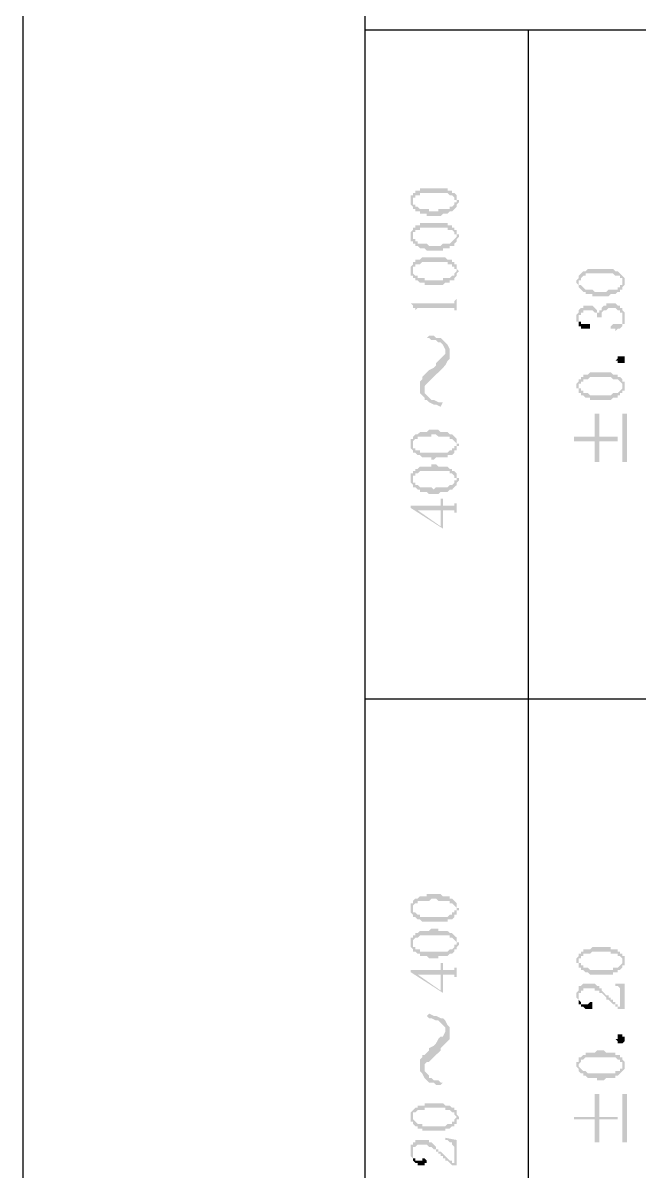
# Model space of a CAD drawing. Header units: inches. Extents: x 3613 to 8393, y -2205 to -794.
# Drawn here: x 4540.89 to 4552.97, y -1768.86 to -1746.32 of the extents above; entities that cross this region are included whole.
import ezdxf

# ---------------------------------------------------------------- set-up
doc = ezdxf.new("R2010")
doc.units = ezdxf.units.IN
doc.header["$MEASUREMENT"] = 0

msp = doc.modelspace()

# ---------------------------------------------------------------- hatches: boundary and pattern name
at = {"transparency": 33554559}
for points in [[(4548.495, -1749.841), (4548.495, -1749.886), (4548.495, -1749.886), (4548.54, -1749.931), (4548.54, -1749.796), (4548.54, -1749.751), (4548.585, -1749.751), (4548.585, -1749.706), (4548.676, -1749.706), (4548.676, -1749.66), (4549.217, -1749.66), (4549.262, -1749.706), (4549.307, -1749.706), (4549.352, -1749.751), (4549.352, -1749.796), (4549.398, -1749.796), (4549.398, -1749.841), (4549.398, -1749.706), (4549.352, -1749.66), (4549.307, -1749.66), (4549.307, -1749.615), (4549.217, -1749.615), (4549.217, -1749.57), (4548.676, -1749.57), (4548.676, -1749.615), (4548.585, -1749.615), (4548.585, -1749.66), (4548.54, -1749.66), (4548.54, -1749.706), (4548.495, -1749.706), (4548.495, -1749.751), (4548.495, -1749.796)], [(4548.54, -1749.931), (4548.54, -1749.976), (4548.585, -1749.976), (4548.585, -1750.022), (4548.676, -1750.022), (4548.676, -1750.067), (4548.811, -1750.067), (4548.811, -1750.112), (4549.082, -1750.112), (4549.127, -1750.067), (4549.217, -1750.067), (4549.262, -1750.022), (4549.307, -1750.022), (4549.352, -1749.976), (4549.352, -1749.976), (4549.398, -1749.931), (4549.398, -1749.886), (4549.398, -1749.886), (4549.443, -1749.841), (4549.443, -1749.796), (4549.398, -1749.796), (4549.398, -1749.751), (4549.398, -1749.706), (4549.398, -1749.841), (4549.352, -1749.841), (4549.352, -1749.886), (4549.352, -1749.886), (4549.307, -1749.931), (4549.262, -1749.931), (4549.262, -1749.976), (4549.037, -1749.976), (4549.037, -1750.022), (4548.856, -1750.022), (4548.856, -1749.976), (4548.676, -1749.976), (4548.63, -1749.931), (4548.585, -1749.931), (4548.585, -1749.886), (4548.54, -1749.886), (4548.54, -1749.841), (4548.54, -1749.841)], [(4548.495, -1750.518), (4548.495, -1750.608), (4548.54, -1750.608), (4548.54, -1750.518), (4548.54, -1750.473), (4548.54, -1750.428), (4548.585, -1750.428), (4548.585, -1750.383), (4548.676, -1750.383), (4548.676, -1750.337), (4549.217, -1750.337), (4549.217, -1750.383), (4549.307, -1750.383), (4549.352, -1750.428), (4549.352, -1750.473), (4549.398, -1750.473), (4549.398, -1750.518), (4549.398, -1750.383), (4549.352, -1750.383), (4549.352, -1750.337), (4549.307, -1750.337), (4549.307, -1750.292), (4549.217, -1750.292), (4549.217, -1750.247), (4548.676, -1750.247), (4548.676, -1750.292), (4548.585, -1750.292), (4548.585, -1750.337), (4548.54, -1750.337), (4548.54, -1750.383), (4548.54, -1750.383), (4548.495, -1750.428), (4548.495, -1750.473), (4548.495, -1750.473)], [(4548.54, -1750.608), (4548.54, -1750.653), (4548.585, -1750.653), (4548.585, -1750.699), (4548.63, -1750.699), (4548.676, -1750.744), (4548.766, -1750.744), (4548.811, -1750.789), (4549.127, -1750.789), (4549.127, -1750.744), (4549.262, -1750.744), (4549.262, -1750.699), (4549.352, -1750.699), (4549.352, -1750.653), (4549.352, -1750.653), (4549.398, -1750.608), (4549.398, -1750.563), (4549.398, -1750.563), (4549.443, -1750.518), (4549.443, -1750.473), (4549.398, -1750.473), (4549.398, -1750.428), (4549.398, -1750.383), (4549.398, -1750.518), (4549.398, -1750.518), (4549.352, -1750.563), (4549.352, -1750.563), (4549.307, -1750.608), (4549.307, -1750.608), (4549.262, -1750.653), (4549.127, -1750.653), (4549.082, -1750.699), (4548.856, -1750.699), (4548.811, -1750.653), (4548.63, -1750.653), (4548.63, -1750.608), (4548.585, -1750.608), (4548.585, -1750.563), (4548.54, -1750.563), (4548.54, -1750.518), (4548.54, -1750.518)], [(4548.495, -1751.195), (4548.495, -1751.24), (4548.495, -1751.285), (4548.54, -1751.285), (4548.54, -1751.33), (4548.54, -1751.195), (4548.54, -1751.15), (4548.54, -1751.105), (4548.585, -1751.105), (4548.585, -1751.06), (4548.676, -1751.06), (4548.721, -1751.014), (4549.217, -1751.014), (4549.217, -1751.06), (4549.307, -1751.06), (4549.307, -1751.105), (4549.352, -1751.105), (4549.352, -1751.15), (4549.398, -1751.15), (4549.398, -1751.195), (4549.398, -1751.06), (4549.352, -1751.06), (4549.352, -1751.014), (4549.307, -1751.014), (4549.307, -1750.969), (4549.217, -1750.969), (4549.172, -1750.924), (4548.721, -1750.924), (4548.676, -1750.969), (4548.585, -1750.969), (4548.585, -1751.014), (4548.54, -1751.014), (4548.54, -1751.06), (4548.54, -1751.06), (4548.495, -1751.105), (4548.495, -1751.15), (4548.495, -1751.15)], [(4548.54, -1751.33), (4548.585, -1751.33), (4548.585, -1751.375), (4548.63, -1751.375), (4548.676, -1751.421), (4548.766, -1751.421), (4548.766, -1751.466), (4549.127, -1751.466), (4549.172, -1751.421), (4549.262, -1751.421), (4549.262, -1751.375), (4549.352, -1751.375), (4549.352, -1751.33), (4549.352, -1751.33), (4549.398, -1751.285), (4549.398, -1751.24), (4549.398, -1751.24), (4549.443, -1751.195), (4549.443, -1751.195), (4549.398, -1751.15), (4549.398, -1751.105), (4549.398, -1751.06), (4549.398, -1751.195), (4549.398, -1751.195), (4549.352, -1751.24), (4549.352, -1751.285), (4549.307, -1751.285), (4549.262, -1751.33), (4549.127, -1751.33), (4549.127, -1751.375), (4548.766, -1751.375), (4548.766, -1751.33), (4548.63, -1751.33), (4548.63, -1751.285), (4548.585, -1751.285), (4548.54, -1751.24), (4548.54, -1751.195), (4548.54, -1751.195)], [(4551.745, -1751.421), (4551.745, -1751.421), (4551.79, -1751.466), (4551.79, -1751.511), (4551.79, -1751.421), (4551.79, -1751.375), (4551.835, -1751.375), (4551.835, -1751.33), (4551.835, -1751.33), (4551.88, -1751.285), (4551.925, -1751.285), (4551.925, -1751.24), (4552.467, -1751.24), (4552.512, -1751.285), (4552.602, -1751.285), (4552.602, -1751.33), (4552.647, -1751.33), (4552.647, -1751.375), (4552.647, -1751.421), (4552.647, -1751.285), (4552.647, -1751.285), (4552.602, -1751.24), (4552.602, -1751.24), (4552.557, -1751.195), (4552.512, -1751.195), (4552.467, -1751.15), (4551.97, -1751.15), (4551.925, -1751.195), (4551.88, -1751.195), (4551.835, -1751.24), (4551.835, -1751.24), (4551.79, -1751.285), (4551.79, -1751.33), (4551.79, -1751.33), (4551.745, -1751.375), (4551.745, -1751.375)], [(4551.79, -1751.511), (4551.835, -1751.556), (4551.835, -1751.556), (4551.88, -1751.601), (4551.925, -1751.601), (4551.925, -1751.646), (4552.06, -1751.646), (4552.06, -1751.691), (4552.376, -1751.691), (4552.421, -1751.646), (4552.512, -1751.646), (4552.557, -1751.601), (4552.602, -1751.601), (4552.602, -1751.556), (4552.647, -1751.556), (4552.647, -1751.511), (4552.647, -1751.511), (4552.692, -1751.466), (4552.692, -1751.421), (4552.692, -1751.375), (4552.692, -1751.33), (4552.692, -1751.33), (4552.647, -1751.285), (4552.647, -1751.421), (4552.647, -1751.466), (4552.602, -1751.466), (4552.602, -1751.511), (4552.557, -1751.511), (4552.557, -1751.556), (4552.376, -1751.556), (4552.331, -1751.601), (4552.106, -1751.601), (4552.06, -1751.556), (4551.925, -1751.556), (4551.88, -1751.511), (4551.88, -1751.511), (4551.835, -1751.466), (4551.79, -1751.466), (4551.79, -1751.421), (4551.79, -1751.421)], [(4548.495, -1751.827), (4548.495, -1751.827), (4548.54, -1751.872), (4548.54, -1751.917), (4548.585, -1751.917), (4548.585, -1751.962), (4548.585, -1752.052), (4548.585, -1751.962), (4548.63, -1751.917), (4549.352, -1751.917), (4549.352, -1751.962), (4549.398, -1751.962), (4549.398, -1752.052), (4549.398, -1751.646), (4549.398, -1751.737), (4549.398, -1751.737), (4549.352, -1751.782), (4549.352, -1751.827), (4549.307, -1751.827)], [(4551.745, -1752.098), (4551.745, -1752.188), (4551.79, -1752.188), (4551.79, -1752.233), (4551.79, -1752.098), (4551.79, -1752.052), (4551.835, -1752.052), (4551.835, -1752.007), (4551.88, -1752.007), (4551.88, -1751.962), (4552.06, -1751.962), (4552.106, -1752.007), (4552.151, -1752.007), (4552.151, -1752.052), (4552.151, -1752.098), (4552.196, -1752.098), (4552.196, -1752.188), (4552.196, -1752.098), (4552.241, -1752.098), (4552.241, -1752.052), (4552.241, -1752.007), (4552.241, -1752.007), (4552.286, -1751.962), (4552.331, -1751.962), (4552.376, -1751.917), (4552.512, -1751.917), (4552.557, -1751.962), (4552.602, -1751.962), (4552.602, -1752.007), (4552.647, -1752.007), (4552.647, -1752.052), (4552.647, -1752.143), (4552.647, -1751.962), (4552.647, -1751.917), (4552.602, -1751.917), (4552.602, -1751.872), (4552.557, -1751.872), (4552.512, -1751.827), (4552.331, -1751.827), (4552.331, -1751.872), (4552.286, -1751.872), (4552.241, -1751.917), (4552.241, -1751.962), (4552.196, -1751.962), (4552.196, -1752.052), (4552.196, -1752.007), (4552.151, -1752.007), (4552.151, -1751.962), (4552.151, -1751.962), (4552.106, -1751.917), (4552.106, -1751.917), (4552.06, -1751.872), (4551.88, -1751.872), (4551.88, -1751.917), (4551.835, -1751.917), (4551.79, -1751.962), (4551.79, -1752.007), (4551.79, -1752.007), (4551.745, -1752.052), (4551.745, -1752.052)], [(4552.421, -1752.278), (4552.421, -1752.323), (4552.512, -1752.323), (4552.512, -1752.368), (4552.512, -1752.368), (4552.557, -1752.323), (4552.602, -1752.323), (4552.647, -1752.278), (4552.647, -1752.233), (4552.692, -1752.233), (4552.692, -1752.188), (4552.692, -1752.098), (4552.692, -1752.052), (4552.692, -1752.007), (4552.692, -1752.007), (4552.647, -1751.962), (4552.647, -1752.143), (4552.647, -1752.233), (4552.467, -1752.233)], [(4551.79, -1752.233), (4551.79, -1752.278), (4551.835, -1752.278), (4551.835, -1752.323), (4552.015, -1752.323), (4552.015, -1752.278), (4552.015, -1752.233), (4551.835, -1752.233), (4551.835, -1752.188), (4551.79, -1752.188), (4551.79, -1752.143), (4551.79, -1752.143)], [(4548.811, -1752.504), (4548.856, -1752.504), (4548.901, -1752.549), (4548.991, -1752.549), (4549.037, -1752.594), (4549.082, -1752.594), (4549.127, -1752.639), (4549.172, -1752.729), (4549.172, -1753.045), (4549.172, -1753.045), (4549.217, -1752.955), (4549.262, -1752.91), (4549.262, -1752.729), (4549.217, -1752.639), (4549.172, -1752.594), (4549.172, -1752.594), (4549.127, -1752.549), (4549.082, -1752.504), (4548.991, -1752.504), (4548.946, -1752.459), (4548.856, -1752.459)], [(4548.676, -1753.497), (4548.676, -1753.587), (4548.721, -1753.632), (4548.766, -1753.677), (4548.766, -1753.497), (4548.766, -1753.452), (4548.811, -1753.406), (4548.856, -1753.361), (4548.901, -1753.316), (4548.946, -1753.271), (4548.991, -1753.226), (4549.037, -1753.181), (4549.082, -1753.136), (4549.082, -1753.136), (4549.127, -1753.091), (4549.172, -1753.045), (4549.172, -1752.775), (4549.172, -1752.82), (4549.127, -1752.865), (4549.082, -1752.91), (4549.037, -1752.955), (4548.991, -1753), (4548.991, -1753.045), (4548.946, -1753.091), (4548.856, -1753.136), (4548.856, -1753.136), (4548.811, -1753.181), (4548.766, -1753.226), (4548.721, -1753.271), (4548.721, -1753.316), (4548.676, -1753.361), (4548.676, -1753.406)], [(4552.692, -1752.955), (4552.692, -1753), (4552.557, -1753), (4552.557, -1752.955), (4552.512, -1752.955), (4552.557, -1752.91), (4552.557, -1752.865), (4552.692, -1752.865), (4552.692, -1752.91), (4552.692, -1752.955)], [(4551.745, -1753.452), (4551.745, -1753.497), (4551.79, -1753.497), (4551.79, -1753.542), (4551.79, -1753.587), (4551.79, -1753.452), (4551.79, -1753.406), (4551.835, -1753.406), (4551.835, -1753.361), (4551.88, -1753.361), (4551.88, -1753.316), (4551.97, -1753.316), (4552.015, -1753.271), (4552.421, -1753.271), (4552.467, -1753.316), (4552.557, -1753.316), (4552.602, -1753.361), (4552.602, -1753.361), (4552.647, -1753.406), (4552.647, -1753.452), (4552.647, -1753.316), (4552.647, -1753.316), (4552.602, -1753.271), (4552.557, -1753.271), (4552.557, -1753.226), (4552.467, -1753.226), (4552.421, -1753.181), (4552.015, -1753.181), (4551.97, -1753.226), (4551.88, -1753.226), (4551.88, -1753.271), (4551.835, -1753.271), (4551.835, -1753.316), (4551.79, -1753.316), (4551.79, -1753.361), (4551.79, -1753.361), (4551.745, -1753.406), (4551.745, -1753.406)], [(4551.79, -1753.587), (4551.835, -1753.587), (4551.835, -1753.632), (4551.88, -1753.632), (4551.925, -1753.677), (4552.015, -1753.677), (4552.015, -1753.722), (4552.421, -1753.722), (4552.467, -1753.677), (4552.557, -1753.677), (4552.557, -1753.632), (4552.602, -1753.632), (4552.602, -1753.587), (4552.647, -1753.587), (4552.647, -1753.542), (4552.692, -1753.542), (4552.692, -1753.497), (4552.692, -1753.452), (4552.692, -1753.406), (4552.692, -1753.361), (4552.647, -1753.361), (4552.647, -1753.316), (4552.647, -1753.452), (4552.647, -1753.497), (4552.647, -1753.497), (4552.602, -1753.542), (4552.602, -1753.542), (4552.557, -1753.587), (4552.467, -1753.587), (4552.421, -1753.632), (4552.015, -1753.632), (4551.97, -1753.587), (4551.88, -1753.587), (4551.88, -1753.542), (4551.835, -1753.542), (4551.835, -1753.497), (4551.79, -1753.497), (4551.79, -1753.452), (4551.79, -1753.452)], [(4548.766, -1753.677), (4548.766, -1753.722), (4548.811, -1753.722), (4548.856, -1753.767), (4548.946, -1753.813), (4548.991, -1753.813), (4549.082, -1753.858), (4549.127, -1753.767), (4549.037, -1753.767), (4548.946, -1753.722), (4548.901, -1753.722), (4548.856, -1753.677), (4548.856, -1753.677), (4548.811, -1753.632), (4548.766, -1753.587), (4548.766, -1753.497)], [(4551.699, -1754.444), (4551.699, -1754.535), (4552.106, -1754.535), (4552.106, -1754.941), (4552.196, -1754.941), (4552.196, -1754.535), (4552.557, -1754.535), (4552.557, -1754.444), (4552.196, -1754.444), (4552.196, -1753.993), (4552.106, -1753.993), (4552.106, -1754.444)], [(4552.737, -1754.941), (4552.737, -1753.993), (4552.647, -1753.993), (4552.647, -1754.941)], [(4548.495, -1754.58), (4548.495, -1754.625), (4548.495, -1754.67), (4548.495, -1754.67), (4548.54, -1754.715), (4548.54, -1754.58), (4548.54, -1754.535), (4548.54, -1754.535), (4548.585, -1754.49), (4548.63, -1754.49), (4548.63, -1754.444), (4548.901, -1754.444), (4548.901, -1754.399), (4548.991, -1754.399), (4549.037, -1754.444), (4549.262, -1754.444), (4549.262, -1754.49), (4549.307, -1754.49), (4549.352, -1754.535), (4549.352, -1754.535), (4549.398, -1754.58), (4549.398, -1754.49), (4549.352, -1754.444), (4549.352, -1754.444), (4549.307, -1754.399), (4549.262, -1754.399), (4549.217, -1754.354), (4549.082, -1754.354), (4549.037, -1754.309), (4548.856, -1754.309), (4548.811, -1754.354), (4548.676, -1754.354), (4548.63, -1754.399), (4548.585, -1754.399), (4548.54, -1754.444), (4548.54, -1754.49), (4548.495, -1754.49), (4548.495, -1754.535)], [(4548.54, -1754.715), (4548.54, -1754.76), (4548.585, -1754.76), (4548.63, -1754.806), (4548.676, -1754.806), (4548.721, -1754.851), (4548.901, -1754.851), (4548.901, -1754.896), (4548.946, -1754.896), (4548.991, -1754.851), (4549.217, -1754.851), (4549.217, -1754.806), (4549.307, -1754.806), (4549.352, -1754.76), (4549.352, -1754.715), (4549.398, -1754.715), (4549.398, -1754.67), (4549.398, -1754.625), (4549.443, -1754.625), (4549.443, -1754.58), (4549.398, -1754.58), (4549.398, -1754.535), (4549.398, -1754.49), (4549.398, -1754.625), (4549.352, -1754.625), (4549.352, -1754.67), (4549.307, -1754.67), (4549.307, -1754.715), (4549.262, -1754.715), (4549.217, -1754.76), (4548.676, -1754.76), (4548.676, -1754.715), (4548.585, -1754.715), (4548.585, -1754.67), (4548.54, -1754.67), (4548.54, -1754.625), (4548.54, -1754.58)], [(4548.495, -1755.257), (4548.495, -1755.302), (4548.495, -1755.347), (4548.495, -1755.347), (4548.54, -1755.392), (4548.54, -1755.257), (4548.54, -1755.212), (4548.585, -1755.212), (4548.585, -1755.167), (4548.63, -1755.167), (4548.676, -1755.121), (4549.262, -1755.121), (4549.262, -1755.167), (4549.307, -1755.167), (4549.352, -1755.212), (4549.352, -1755.257), (4549.398, -1755.257), (4549.398, -1755.167), (4549.352, -1755.121), (4549.307, -1755.121), (4549.307, -1755.076), (4549.262, -1755.076), (4549.217, -1755.031), (4549.037, -1755.031), (4548.991, -1754.986), (4548.901, -1754.986), (4548.901, -1755.031), (4548.676, -1755.031), (4548.63, -1755.076), (4548.585, -1755.076), (4548.585, -1755.121), (4548.54, -1755.121), (4548.54, -1755.167), (4548.495, -1755.167), (4548.495, -1755.212)], [(4548.54, -1755.392), (4548.54, -1755.437), (4548.585, -1755.437), (4548.63, -1755.483), (4548.676, -1755.483), (4548.676, -1755.528), (4548.811, -1755.528), (4548.856, -1755.573), (4549.037, -1755.573), (4549.082, -1755.528), (4549.217, -1755.528), (4549.262, -1755.483), (4549.307, -1755.483), (4549.352, -1755.437), (4549.352, -1755.437), (4549.398, -1755.392), (4549.398, -1755.347), (4549.398, -1755.347), (4549.443, -1755.302), (4549.443, -1755.257), (4549.398, -1755.257), (4549.398, -1755.212), (4549.398, -1755.167), (4549.398, -1755.302), (4549.352, -1755.302), (4549.352, -1755.347), (4549.352, -1755.347), (4549.307, -1755.392), (4549.262, -1755.392), (4549.217, -1755.437), (4548.991, -1755.437), (4548.946, -1755.483), (4548.946, -1755.483), (4548.901, -1755.437), (4548.676, -1755.437), (4548.63, -1755.392), (4548.585, -1755.392), (4548.585, -1755.347), (4548.54, -1755.347), (4548.54, -1755.302), (4548.54, -1755.257)], [(4548.495, -1755.798), (4548.495, -1755.844), (4549.127, -1756.25), (4549.127, -1755.889), (4549.352, -1755.889), (4549.352, -1755.934), (4549.398, -1755.934), (4549.398, -1756.024), (4549.398, -1755.663), (4549.398, -1755.753), (4549.352, -1755.753), (4549.352, -1755.798), (4549.127, -1755.798), (4549.127, -1755.663), (4549.082, -1755.663), (4549.082, -1756.205), (4548.63, -1755.889), (4548.63, -1755.889)], [(4548.495, -1755.798), (4548.63, -1755.889), (4549.082, -1755.889), (4549.082, -1756.205), (4549.082, -1755.798)], [(4548.495, -1763.697), (4548.495, -1763.742), (4548.495, -1763.787), (4548.495, -1763.787), (4548.54, -1763.832), (4548.54, -1763.697), (4548.54, -1763.651), (4548.54, -1763.651), (4548.585, -1763.606), (4548.63, -1763.606), (4548.63, -1763.561), (4548.856, -1763.561), (4548.901, -1763.516), (4548.991, -1763.516), (4549.037, -1763.561), (4549.262, -1763.561), (4549.262, -1763.606), (4549.307, -1763.606), (4549.352, -1763.651), (4549.352, -1763.651), (4549.398, -1763.697), (4549.398, -1763.606), (4549.352, -1763.561), (4549.352, -1763.561), (4549.307, -1763.516), (4549.262, -1763.516), (4549.262, -1763.471), (4549.127, -1763.471), (4549.082, -1763.426), (4548.811, -1763.426), (4548.811, -1763.471), (4548.676, -1763.471), (4548.63, -1763.516), (4548.585, -1763.516), (4548.54, -1763.561), (4548.54, -1763.606), (4548.495, -1763.606), (4548.495, -1763.651)], [(4548.54, -1763.832), (4548.54, -1763.877), (4548.585, -1763.877), (4548.63, -1763.922), (4548.676, -1763.922), (4548.721, -1763.967), (4549.217, -1763.967), (4549.217, -1763.922), (4549.307, -1763.922), (4549.352, -1763.877), (4549.352, -1763.832), (4549.398, -1763.832), (4549.398, -1763.787), (4549.398, -1763.742), (4549.443, -1763.742), (4549.443, -1763.697), (4549.398, -1763.697), (4549.398, -1763.651), (4549.398, -1763.606), (4549.398, -1763.742), (4549.352, -1763.742), (4549.352, -1763.787), (4549.307, -1763.787), (4549.307, -1763.832), (4549.262, -1763.832), (4549.217, -1763.877), (4548.676, -1763.877), (4548.676, -1763.832), (4548.63, -1763.832), (4548.585, -1763.787), (4548.54, -1763.787), (4548.54, -1763.742), (4548.54, -1763.697)], [(4548.495, -1764.374), (4548.495, -1764.419), (4548.495, -1764.464), (4548.495, -1764.464), (4548.54, -1764.509), (4548.54, -1764.374), (4548.54, -1764.328), (4548.54, -1764.328), (4548.585, -1764.283), (4548.63, -1764.283), (4548.676, -1764.238), (4549.262, -1764.238), (4549.262, -1764.283), (4549.307, -1764.283), (4549.352, -1764.328), (4549.352, -1764.328), (4549.398, -1764.374), (4549.398, -1764.283), (4549.352, -1764.238), (4549.352, -1764.238), (4549.307, -1764.193), (4549.262, -1764.193), (4549.217, -1764.148), (4549.037, -1764.148), (4549.037, -1764.103), (4548.901, -1764.103), (4548.856, -1764.148), (4548.676, -1764.148), (4548.63, -1764.193), (4548.585, -1764.193), (4548.585, -1764.238), (4548.54, -1764.238), (4548.54, -1764.283), (4548.495, -1764.283), (4548.495, -1764.328)], [(4548.54, -1764.509), (4548.54, -1764.554), (4548.585, -1764.554), (4548.63, -1764.599), (4548.676, -1764.599), (4548.676, -1764.644), (4548.811, -1764.644), (4548.856, -1764.689), (4549.037, -1764.689), (4549.037, -1764.644), (4549.217, -1764.644), (4549.262, -1764.599), (4549.307, -1764.599), (4549.352, -1764.554), (4549.352, -1764.509), (4549.398, -1764.509), (4549.398, -1764.464), (4549.398, -1764.464), (4549.443, -1764.419), (4549.443, -1764.374), (4549.398, -1764.374), (4549.398, -1764.328), (4549.398, -1764.283), (4549.398, -1764.419), (4549.352, -1764.419), (4549.352, -1764.464), (4549.352, -1764.464), (4549.307, -1764.509), (4549.262, -1764.509), (4549.217, -1764.554), (4548.676, -1764.554), (4548.676, -1764.509), (4548.585, -1764.509), (4548.585, -1764.464), (4548.54, -1764.464), (4548.54, -1764.419), (4548.54, -1764.374)], [(4551.745, -1764.735), (4551.745, -1764.78), (4551.79, -1764.78), (4551.79, -1764.825), (4551.79, -1764.87), (4551.79, -1764.735), (4551.79, -1764.689), (4551.835, -1764.689), (4551.835, -1764.644), (4551.88, -1764.644), (4551.88, -1764.599), (4552.015, -1764.599), (4552.06, -1764.554), (4552.421, -1764.554), (4552.421, -1764.599), (4552.557, -1764.599), (4552.557, -1764.644), (4552.602, -1764.644), (4552.647, -1764.689), (4552.647, -1764.735), (4552.647, -1764.599), (4552.602, -1764.599), (4552.602, -1764.554), (4552.557, -1764.554), (4552.557, -1764.509), (4552.421, -1764.509), (4552.421, -1764.464), (4552.06, -1764.464), (4552.015, -1764.509), (4551.88, -1764.509), (4551.88, -1764.554), (4551.835, -1764.554), (4551.835, -1764.599), (4551.79, -1764.599), (4551.79, -1764.644), (4551.79, -1764.644), (4551.745, -1764.689)], [(4551.79, -1764.87), (4551.835, -1764.87), (4551.835, -1764.915), (4551.88, -1764.915), (4551.925, -1764.96), (4551.97, -1764.96), (4552.015, -1765.005), (4552.467, -1765.005), (4552.467, -1764.96), (4552.557, -1764.96), (4552.557, -1764.915), (4552.602, -1764.915), (4552.647, -1764.87), (4552.647, -1764.825), (4552.692, -1764.825), (4552.692, -1764.78), (4552.692, -1764.735), (4552.692, -1764.689), (4552.692, -1764.644), (4552.647, -1764.644), (4552.647, -1764.599), (4552.647, -1764.78), (4552.647, -1764.78), (4552.602, -1764.825), (4552.602, -1764.825), (4552.557, -1764.87), (4552.467, -1764.87), (4552.467, -1764.915), (4552.015, -1764.915), (4551.97, -1764.87), (4551.88, -1764.87), (4551.88, -1764.825), (4551.835, -1764.825), (4551.835, -1764.78), (4551.79, -1764.78), (4551.79, -1764.735)], [(4548.495, -1764.915), (4548.495, -1764.96), (4549.127, -1765.366), (4549.127, -1765.005), (4549.352, -1765.005), (4549.352, -1765.051), (4549.398, -1765.051), (4549.398, -1765.141), (4549.398, -1764.78), (4549.398, -1764.87), (4549.352, -1764.87), (4549.352, -1764.915), (4549.127, -1764.915), (4549.127, -1764.78), (4549.082, -1764.78), (4549.082, -1765.321), (4548.63, -1765.005), (4548.63, -1765.005)], [(4548.495, -1764.915), (4548.63, -1765.005), (4549.082, -1765.005), (4549.082, -1765.321), (4549.082, -1764.915)], [(4551.745, -1765.412), (4551.745, -1765.457), (4551.745, -1765.457), (4551.79, -1765.502), (4551.79, -1765.547), (4551.79, -1765.412), (4551.79, -1765.366), (4551.835, -1765.366), (4551.835, -1765.321), (4551.88, -1765.321), (4551.88, -1765.276), (4552.106, -1765.276), (4552.106, -1765.321), (4552.196, -1765.321), (4552.196, -1765.366), (4552.241, -1765.366), (4552.286, -1765.412), (4552.286, -1765.412), (4552.331, -1765.457), (4552.331, -1765.502), (4552.376, -1765.502), (4552.421, -1765.547), (4552.421, -1765.547), (4552.467, -1765.592), (4552.512, -1765.592), (4552.512, -1765.637), (4552.557, -1765.637), (4552.557, -1765.682), (4552.602, -1765.682), (4552.602, -1765.637), (4552.557, -1765.637), (4552.557, -1765.592), (4552.512, -1765.592), (4552.512, -1765.547), (4552.467, -1765.547), (4552.467, -1765.502), (4552.421, -1765.502), (4552.421, -1765.457), (4552.376, -1765.457), (4552.376, -1765.412), (4552.331, -1765.412), (4552.286, -1765.366), (4552.286, -1765.366), (4552.241, -1765.321), (4552.241, -1765.276), (4552.196, -1765.276), (4552.196, -1765.231), (4552.151, -1765.231), (4552.106, -1765.186), (4551.88, -1765.186), (4551.835, -1765.231), (4551.79, -1765.231), (4551.79, -1765.276), (4551.79, -1765.321), (4551.79, -1765.321), (4551.745, -1765.366)], [(4552.467, -1765.186), (4552.512, -1765.186), (4552.512, -1765.231), (4552.557, -1765.231), (4552.602, -1765.276), (4552.602, -1765.682), (4552.692, -1765.682), (4552.692, -1765.186)], [(4551.79, -1765.547), (4551.79, -1765.592), (4551.835, -1765.592), (4551.835, -1765.637), (4551.88, -1765.637), (4551.925, -1765.682), (4552.06, -1765.682), (4552.06, -1765.592), (4552.06, -1765.547), (4552.015, -1765.547), (4551.97, -1765.592), (4551.835, -1765.592), (4551.835, -1765.547), (4551.835, -1765.547), (4551.79, -1765.502), (4551.79, -1765.457), (4551.79, -1765.457)], [(4548.811, -1765.818), (4548.856, -1765.863), (4548.901, -1765.863), (4548.991, -1765.908), (4549.037, -1765.908), (4549.082, -1765.953), (4549.082, -1765.953), (4549.127, -1765.998), (4549.172, -1766.043), (4549.172, -1766.359), (4549.172, -1766.359), (4549.217, -1766.314), (4549.262, -1766.269), (4549.262, -1766.043), (4549.217, -1765.998), (4549.172, -1765.908), (4549.172, -1765.908), (4549.127, -1765.863), (4549.082, -1765.863), (4548.991, -1765.818), (4548.946, -1765.818), (4548.856, -1765.773)], [(4548.676, -1766.811), (4548.676, -1766.901), (4548.721, -1766.946), (4548.766, -1767.036), (4548.766, -1766.856), (4548.766, -1766.766), (4548.811, -1766.72), (4548.856, -1766.72), (4548.901, -1766.675), (4548.946, -1766.63), (4548.991, -1766.585), (4549.037, -1766.54), (4549.082, -1766.495), (4549.082, -1766.45), (4549.127, -1766.405), (4549.172, -1766.359), (4549.172, -1766.089), (4549.172, -1766.134), (4549.127, -1766.224), (4549.082, -1766.224), (4549.037, -1766.269), (4548.991, -1766.359), (4548.991, -1766.359), (4548.946, -1766.405), (4548.856, -1766.45), (4548.856, -1766.495), (4548.811, -1766.54), (4548.766, -1766.585), (4548.721, -1766.585), (4548.721, -1766.63), (4548.676, -1766.675), (4548.676, -1766.766)], [(4552.692, -1766.269), (4552.692, -1766.314), (4552.692, -1766.314), (4552.647, -1766.359), (4552.557, -1766.359), (4552.557, -1766.314), (4552.557, -1766.314), (4552.512, -1766.269), (4552.557, -1766.269), (4552.557, -1766.224), (4552.557, -1766.179), (4552.647, -1766.179), (4552.647, -1766.224), (4552.692, -1766.224), (4552.692, -1766.269)], [(4551.745, -1766.766), (4551.745, -1766.811), (4551.745, -1766.811), (4551.79, -1766.856), (4551.79, -1766.901), (4551.79, -1766.766), (4551.79, -1766.766), (4551.835, -1766.72), (4551.835, -1766.675), (4551.88, -1766.675), (4551.925, -1766.63), (4552.512, -1766.63), (4552.557, -1766.675), (4552.602, -1766.675), (4552.602, -1766.72), (4552.647, -1766.72), (4552.647, -1766.766), (4552.647, -1766.63), (4552.602, -1766.63), (4552.602, -1766.585), (4552.512, -1766.585), (4552.512, -1766.54), (4552.331, -1766.54), (4552.286, -1766.495), (4552.151, -1766.495), (4552.106, -1766.54), (4551.925, -1766.54), (4551.925, -1766.585), (4551.88, -1766.585), (4551.835, -1766.63), (4551.79, -1766.63), (4551.79, -1766.675), (4551.79, -1766.72), (4551.745, -1766.72)], [(4551.79, -1766.901), (4551.835, -1766.946), (4551.88, -1766.946), (4551.88, -1766.991), (4551.925, -1766.991), (4551.97, -1767.036), (4552.151, -1767.036), (4552.151, -1767.081), (4552.286, -1767.081), (4552.331, -1767.036), (4552.512, -1767.036), (4552.512, -1766.991), (4552.557, -1766.991), (4552.602, -1766.946), (4552.602, -1766.946), (4552.647, -1766.901), (4552.647, -1766.901), (4552.692, -1766.856), (4552.692, -1766.766), (4552.692, -1766.72), (4552.692, -1766.72), (4552.647, -1766.675), (4552.647, -1766.811), (4552.647, -1766.856), (4552.602, -1766.856), (4552.602, -1766.901), (4552.512, -1766.901), (4552.512, -1766.946), (4551.97, -1766.946), (4551.925, -1766.901), (4551.88, -1766.901), (4551.835, -1766.856), (4551.835, -1766.856), (4551.79, -1766.811), (4551.79, -1766.766)], [(4548.766, -1767.036), (4548.766, -1767.036), (4548.811, -1767.081), (4548.856, -1767.127), (4548.946, -1767.127), (4548.991, -1767.172), (4549.082, -1767.172), (4549.127, -1767.127), (4549.082, -1767.127), (4549.037, -1767.081), (4548.946, -1767.081), (4548.901, -1767.036), (4548.856, -1767.036), (4548.856, -1766.991), (4548.811, -1766.946), (4548.766, -1766.901), (4548.766, -1766.856)], [(4551.699, -1767.804), (4551.699, -1767.849), (4552.106, -1767.849), (4552.106, -1768.3), (4552.196, -1768.3), (4552.196, -1767.849), (4552.557, -1767.849), (4552.557, -1767.804), (4552.196, -1767.804), (4552.196, -1767.352), (4552.106, -1767.352), (4552.106, -1767.804)], [(4552.737, -1768.3), (4552.737, -1767.352), (4552.647, -1767.352), (4552.647, -1768.3)], [(4548.495, -1767.804), (4548.495, -1767.849), (4548.495, -1767.894), (4548.54, -1767.894), (4548.54, -1767.939), (4548.54, -1767.804), (4548.54, -1767.758), (4548.54, -1767.713), (4548.585, -1767.713), (4548.63, -1767.668), (4548.766, -1767.668), (4548.766, -1767.623), (4549.172, -1767.623), (4549.172, -1767.668), (4549.262, -1767.668), (4549.307, -1767.713), (4549.352, -1767.713), (4549.352, -1767.758), (4549.352, -1767.758), (4549.398, -1767.804), (4549.398, -1767.668), (4549.352, -1767.668), (4549.352, -1767.623), (4549.307, -1767.623), (4549.262, -1767.578), (4549.172, -1767.578), (4549.127, -1767.533), (4548.766, -1767.533), (4548.766, -1767.578), (4548.63, -1767.578), (4548.63, -1767.623), (4548.585, -1767.623), (4548.54, -1767.668), (4548.54, -1767.668), (4548.495, -1767.713), (4548.495, -1767.758), (4548.495, -1767.758)], [(4548.54, -1767.939), (4548.54, -1767.939), (4548.585, -1767.984), (4548.63, -1767.984), (4548.63, -1768.029), (4548.721, -1768.029), (4548.721, -1768.074), (4549.172, -1768.074), (4549.172, -1768.029), (4549.262, -1768.029), (4549.307, -1767.984), (4549.352, -1767.984), (4549.352, -1767.939), (4549.398, -1767.939), (4549.398, -1767.894), (4549.398, -1767.849), (4549.443, -1767.849), (4549.443, -1767.804), (4549.443, -1767.804), (4549.398, -1767.758), (4549.398, -1767.713), (4549.398, -1767.668), (4549.398, -1767.804), (4549.398, -1767.804), (4549.352, -1767.849), (4549.352, -1767.894), (4549.307, -1767.894), (4549.307, -1767.939), (4549.217, -1767.939), (4549.172, -1767.984), (4548.721, -1767.984), (4548.721, -1767.939), (4548.63, -1767.939), (4548.585, -1767.894), (4548.585, -1767.894), (4548.54, -1767.849), (4548.54, -1767.804)], [(4548.495, -1768.481), (4548.495, -1768.526), (4548.495, -1768.571), (4548.495, -1768.571), (4548.54, -1768.616), (4548.54, -1768.481), (4548.54, -1768.435), (4548.54, -1768.39), (4548.585, -1768.39), (4548.63, -1768.345), (4548.811, -1768.345), (4548.856, -1768.39), (4548.901, -1768.39), (4548.946, -1768.435), (4548.991, -1768.435), (4548.991, -1768.481), (4549.037, -1768.481), (4549.037, -1768.526), (4549.082, -1768.526), (4549.082, -1768.571), (4549.127, -1768.571), (4549.127, -1768.616), (4549.172, -1768.616), (4549.172, -1768.661), (4549.217, -1768.661), (4549.262, -1768.706), (4549.262, -1768.706), (4549.307, -1768.751), (4549.352, -1768.751), (4549.352, -1768.706), (4549.307, -1768.706), (4549.307, -1768.661), (4549.262, -1768.661), (4549.217, -1768.616), (4549.217, -1768.616), (4549.172, -1768.571), (4549.172, -1768.571), (4549.127, -1768.526), (4549.127, -1768.526), (4549.082, -1768.481), (4549.037, -1768.481), (4549.037, -1768.435), (4548.991, -1768.435), (4548.991, -1768.39), (4548.946, -1768.345), (4548.946, -1768.345), (4548.901, -1768.3), (4548.856, -1768.3), (4548.856, -1768.255), (4548.585, -1768.255), (4548.585, -1768.3), (4548.54, -1768.3), (4548.54, -1768.345), (4548.495, -1768.345), (4548.495, -1768.39)], [(4549.172, -1768.21), (4549.172, -1768.255), (4549.217, -1768.255), (4549.262, -1768.3), (4549.307, -1768.3), (4549.307, -1768.345), (4549.307, -1768.345), (4549.352, -1768.39), (4549.352, -1768.751), (4549.398, -1768.751), (4549.398, -1768.255)], [(4548.54, -1768.616), (4548.54, -1768.661), (4548.54, -1768.661), (4548.585, -1768.706), (4548.63, -1768.706), (4548.63, -1768.751), (4548.766, -1768.751), (4548.766, -1768.706), (4548.811, -1768.706), (4548.811, -1768.661), (4548.811, -1768.661), (4548.766, -1768.616), (4548.721, -1768.616), (4548.721, -1768.661), (4548.585, -1768.661), (4548.585, -1768.616), (4548.54, -1768.616), (4548.54, -1768.571), (4548.54, -1768.526), (4548.54, -1768.526)]]:
    msp.add_hatch(color=256, dxfattribs=at).paths.add_polyline_path(points)

# ---------------------------------------------------------------- linework, layer by layer
msp.add_line((4547.592, -1574.063), (4547.592, -1860.804))
msp.add_lwpolyline([(4960.886, -1865.063), (4960.886, -1568.063), (4540.886, -1568.063), (4540.886, -1865.063)], close=True)
for points in [[(4547.592, -1746.456), (4560.41, -1746.456)], [(4550.797, -1746.456), (4550.797, -1839.473)], [(4547.592, -1759.59), (4560.41, -1759.59)]]:
    msp.add_lwpolyline(points)

doc.saveas('drawing.dxf')
